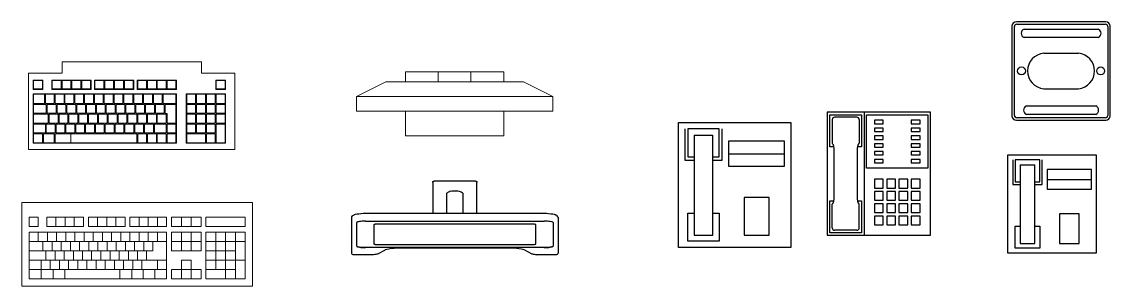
# Model space of a CAD drawing. Header units: millimetres. Extents: x 3103 to 179340, y -10977 to 70536.
# Drawn here: x 114814 to 117030, y 10994 to 11532 of the extents above; entities that cross this region are included whole.
import ezdxf

# ---------------------------------------------------------------- set-up
doc = ezdxf.new("R2010")
doc.units = ezdxf.units.MM
doc.header["$LTSCALE"] = 0.5
doc.layers.add('Furniture & Equipment', color=7, linetype='Continuous')
doc.layers.add('MEBEL', color=1, linetype='Continuous')
doc.layers.add('Интерьер - Мебель_Ном_пера__4', color=7, linetype='Continuous', lineweight=20, true_color=0x029e21)

# ---------------------------------------------------------------- blocks, each defined once
blk = doc.blocks.new('Telephone_39')
at = {"layer": 'Furniture & Equipment', "color": 1, "linetype": 'Continuous'}
for p, q in [((210, 250), (0, 250)), ((0, 250), (0, 0)), ((5, 245), (70, 245)), ((5, 180), (5, 245)), ((70, 245), (70, 180)), ((75, 250), (75, 0)), ((80, 245), (205, 245)), ((80, 136), (80, 245)), ((205, 245), (205, 136)), ((210, 0), (210, 250)), ((10, 235), (10, 186.9)), ((60, 240), (15, 240)), ((65, 235), (65, 186.9)), ((96, 233.7), (96, 226.7)), ((114, 233.7), (96, 233.7)), ((96, 226.7), (114, 226.7)), ((114, 226.7), (114, 233.7)), ((189, 233.7), (171, 233.7)), ((171, 233.7), (171, 226.7)), ((171, 226.7), (189, 226.7)), ((189, 226.7), (189, 233.7)), ((96, 217.8), (96, 210.8)), ((114, 217.8), (96, 217.8)), ((96, 210.8), (114, 210.8)), ((96, 201.9), (96, 194.9)), ((114, 201.9), (96, 201.9)), ((114, 210.8), (114, 217.8)), ((114, 194.9), (114, 201.9)), ((189, 217.8), (171, 217.8)), ((171, 217.8), (171, 210.8)), ((171, 210.8), (189, 210.8)), ((189, 201.9), (171, 201.9)), ((171, 201.9), (171, 194.9)), ((189, 210.8), (189, 217.8)), ((189, 194.9), (189, 201.9)), ((13.5, 180), (5, 180)), ((11.5, 185), (11.7, 185)), ((11.7, 184.9), (11.7, 185)), ((11.8, 184.9), (11.7, 184.9)), ((11.9, 184.8), (11.8, 184.9)), ((12.1, 184.6), (11.9, 184.8)), ((12.2, 184.4), (12.1, 184.6)), ((12.4, 184.1), (12.2, 184.4)), ((12.5, 183.8), (12.4, 184.1)), ((12.7, 183.4), (12.5, 183.8)), ((12.8, 182.9), (12.7, 183.4)), ((13, 182.4), (12.8, 182.9)), ((13.1, 181.9), (13, 182.4)), ((13.2, 181.3), (13.1, 181.9)), ((13.4, 180.6), (13.2, 181.3)), ((13.5, 179.9), (13.4, 180.6)), ((13.6, 178.8), (13.5, 179.9)), ((13.8, 177.6), (13.6, 178.8)), ((13.9, 176.4), (13.8, 177.6)), ((61.2, 177.6), (61.1, 176.4)), ((61.4, 178.8), (61.2, 177.6)), ((61.5, 179.9), (61.4, 178.8)), ((61.6, 180.6), (61.5, 179.9)), ((70, 180), (61.5, 180)), ((61.8, 181.3), (61.6, 180.6)), ((61.9, 181.9), (61.8, 181.3)), ((62, 182.4), (61.9, 181.9)), ((62.2, 182.9), (62, 182.4)), ((62.3, 183.4), (62.2, 182.9)), ((62.5, 183.8), (62.3, 183.4)), ((62.6, 184.1), (62.5, 183.8)), ((62.8, 184.4), (62.6, 184.1)), ((62.9, 184.6), (62.8, 184.4)), ((63.1, 184.8), (62.9, 184.6)), ((63.2, 184.9), (63.1, 184.8)), ((63.3, 184.9), (63.2, 184.9)), ((63.5, 185), (63.3, 185)), ((63.3, 185), (63.3, 184.9)), ((96, 194.9), (114, 194.9)), ((96, 186), (96, 179)), ((114, 186), (96, 186)), ((96, 179), (114, 179)), ((114, 179), (114, 186)), ((171, 194.9), (189, 194.9)), ((189, 186), (171, 186)), ((171, 186), (171, 179)), ((171, 179), (189, 179)), ((189, 179), (189, 186)), ((14, 175.1), (13.9, 176.4)), ((14.1, 173.7), (14, 175.1)), ((14.1, 172.3), (14.1, 173.7)), ((14.1, 170.9), (14.1, 172.3)), ((14.1, 80), (14.1, 170.9)), ((61, 175.1), (60.9, 173.7)), ((60.9, 173.7), (60.9, 172.3)), ((60.9, 172.3), (60.9, 170.9)), ((60.9, 170.9), (60.9, 80)), ((61.1, 176.4), (61, 175.1)), ((96, 170.1), (96, 163.1)), ((114, 170.1), (96, 170.1)), ((96, 163.1), (114, 163.1)), ((114, 163.1), (114, 170.1)), ((189, 170.1), (171, 170.1)), ((171, 170.1), (171, 163.1)), ((171, 163.1), (189, 163.1)), ((189, 163.1), (189, 170.1)), ((205, 136), (80, 136)), ((96, 154.2), (96, 147.2)), ((114, 154.2), (96, 154.2)), ((96, 147.2), (114, 147.2)), ((114, 147.2), (114, 154.2)), ((189, 154.2), (171, 154.2)), ((171, 154.2), (171, 147.2)), ((171, 147.2), (189, 147.2)), ((189, 147.2), (189, 154.2)), ((96, 114), (96, 96)), ((114, 114), (96, 114)), ((114, 96), (114, 114)), ((139, 114), (121, 114)), ((121, 114), (121, 96)), ((139, 96), (139, 114)), ((164, 114), (146, 114)), ((146, 114), (146, 96)), ((164, 96), (164, 114)), ((171, 114), (171, 96)), ((189, 114), (171, 114)), ((189, 96), (189, 114)), ((96, 96), (114, 96)), ((96, 89), (96, 71)), ((114, 89), (96, 89)), ((114, 71), (114, 89)), ((121, 96), (139, 96)), ((139, 89), (121, 89)), ((121, 89), (121, 71)), ((139, 71), (139, 89)), ((146, 96), (164, 96)), ((164, 89), (146, 89)), ((146, 89), (146, 71)), ((164, 71), (164, 89)), ((171, 96), (189, 96)), ((171, 89), (171, 71)), ((189, 89), (171, 89)), ((189, 71), (189, 89)), ((5, 5), (5, 70)), ((5, 70), (13.5, 70)), ((12.6, 66.4), (12.8, 66.9)), ((12.8, 66.9), (12.9, 67.3)), ((12.9, 67.3), (13, 67.9)), ((13, 67.9), (13.2, 68.4)), ((13.2, 68.4), (13.3, 69.1)), ((13.3, 69.1), (13.4, 69.7)), ((13.4, 69.7), (13.5, 70.4)), ((13.5, 70.4), (13.7, 71.6)), ((13.7, 71.6), (13.8, 72.8)), ((13.8, 72.8), (13.9, 74)), ((13.9, 74), (14, 75.4)), ((14, 75.4), (14.1, 76.7)), ((14.1, 79.5), (14.1, 80)), ((14.1, 78.1), (14.1, 79.5)), ((14.1, 76.7), (14.1, 78.1)), ((60.9, 80), (60.9, 79.5)), ((60.9, 79.5), (60.9, 78.1)), ((60.9, 78.1), (60.9, 76.7)), ((60.9, 76.7), (61, 75.4)), ((61, 75.4), (61.1, 74)), ((61.1, 74), (61.2, 72.8)), ((61.2, 72.8), (61.3, 71.6)), ((61.3, 71.6), (61.5, 70.4)), ((61.5, 70.4), (61.6, 69.7)), ((61.5, 70), (70, 70)), ((61.6, 69.7), (61.7, 69.1)), ((61.7, 69.1), (61.8, 68.4)), ((61.8, 68.4), (62, 67.9)), ((62, 67.9), (62.1, 67.3)), ((62.1, 67.3), (62.2, 66.9)), ((62.2, 66.9), (62.4, 66.4)), ((70, 70), (70, 5)), ((96, 71), (114, 71)), ((121, 71), (139, 71)), ((146, 71), (164, 71)), ((171, 71), (189, 71)), ((10, 15), (10, 63.1)), ((11.6, 65), (11.7, 65)), ((11.7, 65), (11.7, 65.1)), ((11.7, 65.1), (11.8, 65.1)), ((11.8, 65.1), (11.9, 65.2)), ((11.9, 65.2), (12, 65.3)), ((12, 65.3), (12.2, 65.5)), ((12.1, 65.5), (12.3, 65.7)), ((12.3, 65.7), (12.5, 66.1)), ((12.5, 66.1), (12.6, 66.4)), ((62.4, 66.4), (62.5, 66.1)), ((62.5, 66.1), (62.7, 65.7)), ((62.7, 65.7), (62.9, 65.5)), ((62.8, 65.5), (63, 65.3)), ((63, 65.3), (63.1, 65.2)), ((63.1, 65.2), (63.2, 65.1)), ((63.2, 65.1), (63.3, 65.1)), ((63.3, 65.1), (63.3, 65)), ((63.3, 65), (63.4, 65)), ((65, 15), (65, 63.1)), ((96, 64), (96, 46)), ((114, 64), (96, 64)), ((96, 46), (114, 46)), ((114, 46), (114, 64)), ((139, 64), (121, 64)), ((121, 64), (121, 46)), ((121, 46), (139, 46)), ((139, 46), (139, 64)), ((164, 64), (146, 64)), ((146, 64), (146, 46)), ((146, 46), (164, 46)), ((164, 46), (164, 64)), ((171, 64), (171, 46)), ((189, 64), (171, 64)), ((171, 46), (189, 46)), ((189, 46), (189, 64)), ((96, 39), (96, 21)), ((114, 39), (96, 39)), ((114, 21), (114, 39)), ((139, 39), (121, 39)), ((121, 39), (121, 21)), ((139, 21), (139, 39)), ((164, 39), (146, 39)), ((146, 39), (146, 21)), ((164, 21), (164, 39)), ((171, 39), (171, 21)), ((189, 39), (171, 39)), ((189, 21), (189, 39)), ((0, 0), (210, 0)), ((70, 5), (5, 5)), ((60, 10), (15, 10)), ((96, 21), (114, 21)), ((121, 21), (139, 21)), ((146, 21), (164, 21)), ((171, 21), (189, 21))]:
    blk.add_line(p, q, dxfattribs=at)
at = {"layer": 'Furniture & Equipment', "color": 255, "linetype": 'Continuous'}
blk.add_lwpolyline([(0, 250), (0, 0), (210, 0), (210, 250)], close=True, dxfattribs=at)
at = {"layer": 'Furniture & Equipment', "color": 1, "linetype": 'Continuous'}
for centre, radius, start, end in [((15, 235), 5, 90, 180), ((60, 235), 5, 0, 90), ((12, 186.9), 2, 180, 255.0266), ((63, 186.9), 2, 284.9734, 0), ((12, 63.1), 2, 104.9734, 180), ((63, 63.1), 2, 0, 75.0266), ((15, 15), 5, 180, 270), ((60, 15), 5, 270, 0)]:
    blk.add_arc(centre, radius, start, end, dxfattribs=at)
blk = doc.blocks.new('Apple Display_52')
at = {"layer": 'Furniture & Equipment', "color": 1, "linetype": 'Continuous'}
for p, q in [((165, 147.5), (165.4, 149)), ((165, 147.5), (165, 84.7)), ((165.4, 149), (166.5, 149.9)), ((166.5, 149.9), (168.1, 150)), ((251.9, 150), (168.1, 150)), ((251.9, 150), (253.5, 149.9)), ((253.5, 149.9), (254.6, 149)), ((254.6, 149), (255, 147.5)), ((255, 84.7), (255, 147.5)), ((193.8, 125.5), (193.9, 125.8)), ((193.8, 84.7), (193.8, 125.5)), ((193.9, 125.8), (194.2, 126.2)), ((194.2, 126.2), (195.3, 127.1)), ((195.3, 127.1), (197.2, 128.3)), ((197.2, 128.3), (199.4, 129.2)), ((201.2, 129.7), (199.3, 129.2)), ((201.2, 129.7), (204.1, 130.3)), ((204.1, 130.3), (207.3, 130.5)), ((207.3, 130.5), (212.7, 130.5)), ((212.7, 130.5), (215.9, 130.3)), ((215.9, 130.3), (218.9, 129.7)), ((218.9, 129.7), (220.7, 129.2)), ((220.6, 129.2), (222.8, 128.3)), ((222.8, 128.3), (224.7, 127.1)), ((224.7, 127.1), (225.8, 126.2)), ((225.8, 126.2), (226.1, 125.8)), ((226.1, 125.8), (226.2, 125.5)), ((226.2, 125.5), (226.2, 84.7)), ((0, 75.8), (0.4, 77.7)), ((0, 4.1), (0, 75.8)), ((0.4, 77.7), (1.5, 79.3)), ((1.5, 79.3), (2.3, 80.2)), ((2.3, 80.2), (3.9, 81.2)), ((3.9, 81.2), (5.5, 82)), ((5.5, 82), (7.9, 82.7)), ((7.9, 82.7), (10.9, 83.3)), ((11.8, 67), (10.6, 66.4)), ((10.9, 83.3), (14.5, 83.8)), ((13.6, 67.5), (11.8, 67)), ((15.8, 68), (13.6, 67.5)), ((14.5, 83.8), (18.6, 84.3)), ((18.5, 68.3), (15.8, 68)), ((21.5, 68.7), (18.5, 68.3)), ((18.6, 84.3), (19.4, 84.3)), ((19.4, 84.3), (23.5, 84.6)), ((24.8, 68.9), (21.5, 68.7)), ((23.5, 84.6), (27.8, 84.7)), ((28.2, 69), (24.8, 68.9)), ((27.8, 84.7), (392.2, 84.7)), ((28.2, 69), (391.7, 69)), ((395.2, 68.9), (391.7, 69)), ((392.2, 84.7), (396.5, 84.6)), ((398.5, 68.7), (395.2, 68.9)), ((396.5, 84.6), (400.6, 84.3)), ((401.5, 68.3), (398.5, 68.7)), ((400.6, 84.3), (405.5, 83.8)), ((404.2, 68), (401.5, 68.3)), ((406.4, 67.5), (404.2, 68)), ((405.5, 83.8), (409.1, 83.3)), ((408.2, 67), (406.4, 67.5)), ((409.4, 66.4), (408.2, 67)), ((409.1, 83.3), (412.1, 82.7)), ((412.1, 82.7), (414.5, 82)), ((414.5, 82), (416.1, 81.2)), ((417.7, 80.2), (416.1, 81.2)), ((417.7, 80.2), (418.5, 79.3)), ((419.6, 77.7), (418.5, 79.3)), ((420, 75.8), (419.6, 77.7)), ((420, 75.8), (420, 4.1)), ((10.6, 66.4), (10, 65.8)), ((10, 18), (10, 65.8)), ((45.3, 61.6), (45, 61.3)), ((45, 61.3), (45, 22.5)), ((45.9, 61.8), (45.3, 61.6)), ((46.8, 62.1), (45.9, 61.8)), ((47.9, 62.3), (46.8, 62.1)), ((49.2, 62.5), (47.9, 62.3)), ((50.8, 62.7), (49.2, 62.5)), ((52.4, 62.8), (50.8, 62.7)), ((54.1, 62.9), (52.4, 62.8)), ((365.9, 62.9), (54.1, 62.9)), ((367.6, 62.8), (365.9, 62.9)), ((369.2, 62.7), (367.6, 62.8)), ((370.8, 62.5), (369.2, 62.7)), ((372.1, 62.3), (370.8, 62.5)), ((373.2, 62.1), (372.1, 62.3)), ((374.1, 61.8), (373.2, 62.1)), ((374.7, 61.6), (374.1, 61.8)), ((375, 61.3), (374.7, 61.6)), ((375, 22.5), (375, 61.3)), ((410, 65.8), (409.4, 66.4)), ((410, 65.8), (410, 18)), ((45, 22.5), (45.3, 22.2)), ((45.3, 22.2), (45.9, 21.9)), ((374.1, 21.9), (374.7, 22.2)), ((374.7, 22.2), (375, 22.5)), ((0.4, 2.3), (0, 4.1)), ((1.5, 0.8), (0.4, 2.3)), ((3.1, 0), (1.5, 0.8)), ((5, 0), (3.1, 0)), ((10.7, 17.4), (10, 18.3)), ((10, 18), (10.6, 17.4)), ((10.6, 17.4), (11.8, 16.8)), ((12.7, 16.5), (10.7, 17.4)), ((11.8, 16.8), (13.6, 16.3)), ((15.9, 15.8), (12.7, 16.5)), ((13.6, 16.3), (15.8, 15.8)), ((15.8, 15.8), (18.5, 15.4)), ((20, 15.2), (15.9, 15.8)), ((18.5, 15.4), (21.5, 15.1)), ((24.8, 14.9), (20, 15.2)), ((21.5, 15.1), (24.8, 14.9)), ((30, 14.8), (24.8, 14.9)), ((24.8, 14.9), (28.2, 14.8)), ((391.7, 14.8), (28.2, 14.8)), ((41.2, 0.1), (38.6, 0)), ((43.7, 0.2), (41.2, 0.1)), ((47.1, 0.6), (43.7, 0.2)), ((44.5, 0.3), (43.7, 0.2)), ((45.9, 21.9), (46.8, 21.6)), ((46.8, 21.6), (47.9, 21.4)), ((49.3, 0.9), (47.1, 0.6)), ((47.9, 21.4), (49.2, 21.2)), ((49.2, 21.2), (50.8, 21)), ((51.2, 1.3), (49.3, 0.9)), ((50.8, 21), (52.4, 20.9)), ((52.7, 1.7), (51.2, 1.3)), ((52.4, 20.9), (54.1, 20.9)), ((53.5, 2.1), (52.7, 1.7)), ((66.6, 9.3), (53.5, 2.1)), ((54.1, 20.9), (365.9, 20.9)), ((68.2, 10.1), (66.6, 9.3)), ((71.6, 11.1), (68.2, 10.1)), ((75.8, 12), (71.6, 11.1)), ((80.9, 12.8), (75.8, 12)), ((86.1, 13.3), (80.9, 12.8)), ((92.5, 13.7), (85.9, 13.3)), ((99.4, 13.9), (92.5, 13.7)), ((317.2, 13.9), (99.4, 13.9)), ((322.2, 13.9), (317.2, 13.9)), ((329.1, 13.6), (322.2, 13.9)), ((335.1, 13.2), (329.1, 13.6)), ((340.3, 12.6), (335.1, 13.2)), ((345.2, 11.8), (340.3, 12.6)), ((349.3, 10.9), (345.2, 11.8)), ((352.4, 9.9), (349.3, 10.9)), ((367, 1.9), (352.4, 9.9)), ((365.9, 20.9), (367.6, 20.9)), ((368.4, 1.4), (367, 1.9)), ((367.6, 20.9), (369.2, 21)), ((370.2, 1), (368.4, 1.4)), ((369.2, 21), (370.8, 21.2)), ((372.4, 0.6), (370.2, 1)), ((370.8, 21.2), (372.1, 21.4)), ((372.1, 21.4), (373.2, 21.6)), ((374.9, 0.4), (372.4, 0.6)), ((373.2, 21.6), (374.1, 21.9)), ((374.9, 0.4), (375.8, 0.3)), ((378.2, 0.1), (375.8, 0.3)), ((380.7, 0), (378.2, 0.1)), ((382.8, 0), (380.7, 0)), ((395.2, 14.9), (390, 14.8)), ((391.7, 14.8), (395.2, 14.9)), ((400, 15.2), (395.2, 14.9)), ((395.2, 14.9), (398.5, 15.1)), ((398.5, 15.1), (401.5, 15.4)), ((404.1, 15.8), (400, 15.2)), ((401.5, 15.4), (404.2, 15.8)), ((407.3, 16.5), (404.1, 15.8)), ((404.2, 15.8), (406.4, 16.3)), ((406.4, 16.3), (408.2, 16.8)), ((409.3, 17.4), (407.3, 16.5)), ((408.2, 16.8), (409.4, 17.4)), ((410, 18.3), (409.3, 17.4)), ((409.4, 17.4), (410, 18)), ((416.9, 0), (415, 0)), ((418.5, 0.8), (416.9, 0)), ((419.6, 2.3), (418.5, 0.8)), ((420, 4.2), (419.6, 2.3)), ((420, 4.1), (419.6, 2.3)), ((38.6, 0), (5, 0)), ((415, 0), (382.8, 0))]:
    blk.add_line(p, q, dxfattribs=at)
blk = doc.blocks.new('Apple Cube_54')
at = {"layer": 'Furniture & Equipment', "color": 1, "linetype": 'Continuous'}
for p, q in [((190.9, 200), (9.1, 200)), ((0, 190.9), (0, 9.1)), ((5, 9.6), (5, 190.4)), ((9.6, 195), (190.4, 195)), ((24.6, 185.1), (175.4, 185.1)), ((195, 190.4), (195, 9.6)), ((200, 9.1), (200, 190.9)), ((175.4, 168.1), (24.6, 168.1)), ((64.8, 136.1), (135.6, 136.1)), ((64.8, 64), (135.2, 64)), ((29.6, 28.9), (170.4, 28.9)), ((9.1, 0), (190.9, 0)), ((190.4, 5), (9.6, 5)), ((170.4, 11.8), (29.6, 11.8))]:
    blk.add_line(p, q, dxfattribs=at)
for centre in [(19.4, 100.1), (180.6, 100.1)]:
    blk.add_circle(centre, 8.03, dxfattribs=at)
for centre, radius, start, end in [((9.1, 190.9), 9.13, 90, 180), ((190.9, 190.9), 9.12, 0, 90), ((9.6, 190.4), 4.56, 90, 180), ((27.7, 176.6), 9.07, 110.0587, 249.9413), ((172.3, 176.6), 9.08, 290.0596, 69.9404), ((190.4, 190.4), 4.56, 0, 90), ((67.9, 100.1), 36.2, 94.9998, 265.0002), ((132.1, 100.1), 36.2, 274.9998, 85.0002), ((32.7, 20.3), 9.08, 110.0638, 249.9362), ((167.3, 20.3), 9.08, 290.063, 69.937), ((9.1, 9.1), 9.13, 180, 270), ((9.6, 9.6), 4.56, 180, 270), ((190.4, 9.6), 4.56, 270, 0), ((190.9, 9.1), 9.12, 270, 0)]:
    blk.add_arc(centre, radius, start, end, dxfattribs=at)
blk = doc.blocks.new('Phone - Desk')
at = {"linetype": 'Continuous'}
for p, q in [((-4.5, -5), (-4.5, 5)), ((-4.5, 5), (4.5, 5)), ((-4, 4.5), (-4, 2)), ((-3.75, 4.5), (-3.75, 2.25)), ((-1.25, 4.5), (-3.75, 4.5)), ((-1.25, 2.25), (-1.25, 4.5)), ((-1, 2), (-1, 4.5)), ((4.5, 5), (4.5, -5)), ((-3.25, 4), (-3.25, -4)), ((-3.25, 4), (-1.75, 4)), ((-1.75, -4), (-1.75, 4)), ((4, 3.5), (-0.5, 3.5)), ((-0.5, 3.5), (-0.5, 1.5)), ((4, 1.5), (4, 3.5)), ((-4, 2), (-3.25, 2)), ((-3.75, 2.25), (-3.25, 2.25)), ((-1.75, 2.25), (-1.25, 2.25)), ((-1.75, 2), (-1, 2)), ((-0.5, 2.5), (4, 2.5)), ((-0.5, 1.5), (4, 1.5)), ((2.75, -1), (0.75, -1)), ((0.75, -1), (0.75, -4)), ((2.75, -4), (2.75, -1)), ((-3.75, -2.25), (-3.25, -2.25)), ((-3.75, -4.5), (-3.75, -2.25)), ((-1.75, -2.25), (-1.25, -2.25)), ((-1.25, -2.25), (-1.25, -4.5)), ((-3.25, -4), (-1.75, -4)), ((0.75, -4), (2.75, -4)), ((4.5, -5), (-4.5, -5)), ((-1.25, -4.5), (-3.75, -4.5))]:
    blk.add_line(p, q, dxfattribs=at)
blk = doc.blocks.new('Клавиатура Apple 11')
at = {"layer": 'Интерьер - Мебель_Ном_пера__4', "linetype": 'Continuous'}
for p, q in [((68, 178.3), (68, 155.4)), ((352, 178.3), (68, 178.3)), ((352, 155.4), (352, 178.3)), ((0, 155.4), (0, 0)), ((68, 155.4), (0, 155.4)), ((420, 155.4), (352, 155.4)), ((420, 0), (420, 155.4)), ((9, 122.2), (9, 141.3)), ((9, 141.3), (29, 141.3)), ((10, 140.3), (10, 123.2)), ((28, 140.3), (10, 140.3)), ((28, 123.2), (28, 140.3)), ((29, 141.3), (29, 122.2)), ((47, 122.2), (47, 141.3)), ((47, 141.3), (127, 141.3)), ((66, 140.3), (48, 140.3)), ((48, 140.3), (48, 123.2)), ((66, 123.2), (66, 140.3)), ((68, 140.3), (68, 123.2)), ((86, 140.3), (68, 140.3)), ((86, 123.2), (86, 140.3)), ((106, 140.3), (88, 140.3)), ((88, 140.3), (88, 123.2)), ((106, 123.2), (106, 140.3)), ((126, 140.3), (108, 140.3)), ((108, 140.3), (108, 123.2)), ((126, 123.2), (126, 140.3)), ((127, 141.3), (127, 122.2)), ((134, 141.3), (214, 141.3)), ((134, 122.2), (134, 141.3)), ((153, 140.3), (135, 140.3)), ((135, 140.3), (135, 123.2)), ((153, 123.2), (153, 140.3)), ((173, 140.3), (155, 140.3)), ((155, 140.3), (155, 123.2)), ((173, 123.2), (173, 140.3)), ((193, 140.3), (175, 140.3)), ((175, 140.3), (175, 123.2)), ((193, 123.2), (193, 140.3)), ((213, 140.3), (195, 140.3)), ((195, 140.3), (195, 123.2)), ((213, 123.2), (213, 140.3)), ((214, 141.3), (214, 122.2)), ((221, 122.2), (221, 141.3)), ((221, 141.3), (301, 141.3)), ((222, 140.3), (222, 123.2)), ((240, 140.3), (222, 140.3)), ((240, 123.2), (240, 140.3)), ((242, 140.3), (242, 123.2)), ((260, 140.3), (242, 140.3)), ((260, 123.2), (260, 140.3)), ((262, 140.3), (262, 123.2)), ((280, 140.3), (262, 140.3)), ((280, 123.2), (280, 140.3)), ((282, 140.3), (282, 123.2)), ((300, 140.3), (282, 140.3)), ((300, 123.2), (300, 140.3)), ((301, 141.3), (301, 122.2)), ((381, 141.3), (401, 141.3)), ((381, 122.2), (381, 141.3)), ((382, 140.3), (382, 123.2)), ((400, 140.3), (382, 140.3)), ((400, 123.2), (400, 140.3)), ((401, 141.3), (401, 122.2)), ((29, 122.2), (9, 122.2)), ((9, 12.7), (9, 113.5)), ((9, 113.5), (301, 113.5)), ((10, 123.2), (28, 123.2)), ((10, 112.5), (10, 93.6)), ((32, 112.5), (10, 112.5)), ((32, 93.6), (32, 112.5)), ((34, 93.6), (34, 112.5)), ((52, 112.5), (34, 112.5)), ((127, 122.2), (47, 122.2)), ((48, 123.2), (66, 123.2)), ((52, 93.6), (52, 112.5)), ((54, 112.5), (54, 93.6)), ((72, 112.5), (54, 112.5)), ((68, 123.2), (86, 123.2)), ((72, 93.6), (72, 112.5)), ((74, 93.6), (74, 112.5)), ((92, 112.5), (74, 112.5)), ((88, 123.2), (106, 123.2)), ((92, 93.6), (92, 112.5)), ((94, 93.6), (94, 112.5)), ((112, 112.5), (94, 112.5)), ((108, 123.2), (126, 123.2)), ((112, 93.6), (112, 112.5)), ((114, 93.6), (114, 112.5)), ((132, 112.5), (114, 112.5)), ((132, 93.6), (132, 112.5)), ((214, 122.2), (134, 122.2)), ((134, 93.6), (134, 112.5)), ((152, 112.5), (134, 112.5)), ((135, 123.2), (153, 123.2)), ((152, 93.6), (152, 112.5)), ((154, 93.6), (154, 112.5)), ((172, 112.5), (154, 112.5)), ((155, 123.2), (173, 123.2)), ((172, 93.6), (172, 112.5)), ((174, 93.6), (174, 112.5)), ((192, 112.5), (174, 112.5)), ((175, 123.2), (193, 123.2)), ((192, 93.6), (192, 112.5)), ((194, 93.6), (194, 112.5)), ((212, 112.5), (194, 112.5)), ((195, 123.2), (213, 123.2)), ((212, 93.6), (212, 112.5)), ((214, 112.5), (214, 93.6)), ((232, 112.5), (214, 112.5)), ((301, 122.2), (221, 122.2)), ((222, 123.2), (240, 123.2)), ((232, 93.6), (232, 112.5)), ((234, 93.6), (234, 112.5)), ((252, 112.5), (234, 112.5)), ((242, 123.2), (260, 123.2)), ((252, 93.6), (252, 112.5)), ((254, 93.6), (254, 112.5)), ((272, 112.5), (254, 112.5)), ((262, 123.2), (280, 123.2)), ((272, 93.6), (272, 112.5)), ((274, 112.5), (274, 93.6)), ((300, 112.5), (274, 112.5)), ((282, 123.2), (300, 123.2)), ((300, 93.6), (300, 112.5)), ((301, 113.5), (301, 12.7)), ((321, 12.7), (321, 113.5)), ((321, 113.5), (401, 113.5)), ((322, 112.5), (322, 93.6)), ((340, 112.5), (322, 112.5)), ((340, 93.6), (340, 112.5)), ((342, 112.5), (342, 93.6)), ((360, 112.5), (342, 112.5)), ((360, 93.6), (360, 112.5)), ((362, 112.5), (362, 93.6)), ((380, 112.5), (362, 112.5)), ((380, 93.6), (380, 112.5)), ((401, 122.2), (381, 122.2)), ((382, 123.2), (400, 123.2)), ((382, 112.5), (382, 93.6)), ((400, 112.5), (382, 112.5)), ((400, 93.6), (400, 112.5)), ((401, 113.5), (401, 12.7)), ((10, 93.6), (32, 93.6)), ((10, 91.6), (10, 73.7)), ((36, 91.6), (10, 91.6)), ((34, 93.6), (52, 93.6)), ((36, 91.6), (36, 73.7)), ((56, 91.6), (38, 91.6)), ((38, 91.6), (38, 73.7)), ((54, 93.6), (72, 93.6)), ((56, 91.6), (56, 73.7)), ((76, 91.6), (58, 91.6)), ((58, 91.6), (58, 73.7)), ((74, 93.6), (92, 93.6)), ((76, 91.6), (76, 73.7)), ((96, 91.6), (78, 91.6)), ((78, 91.6), (78, 73.7)), ((94, 93.6), (112, 93.6)), ((96, 91.6), (96, 73.7)), ((116, 91.6), (98, 91.6)), ((98, 91.6), (98, 73.7)), ((114, 93.6), (132, 93.6)), ((116, 91.6), (116, 73.7)), ((136, 91.6), (118, 91.6)), ((118, 91.6), (118, 73.7)), ((134, 93.6), (152, 93.6)), ((136, 91.6), (136, 73.7)), ((156, 91.6), (138, 91.6)), ((138, 91.6), (138, 73.7)), ((154, 93.6), (172, 93.6)), ((156, 91.6), (156, 73.7)), ((176, 91.6), (158, 91.6)), ((158, 91.6), (158, 73.7)), ((174, 93.6), (192, 93.6)), ((176, 91.6), (176, 73.7)), ((196, 91.6), (178, 91.6)), ((178, 91.6), (178, 73.7)), ((194, 93.6), (212, 93.6)), ((196, 91.6), (196, 73.7)), ((216, 91.6), (198, 91.6)), ((198, 91.6), (198, 73.7)), ((214, 93.6), (232, 93.6)), ((216, 91.6), (216, 73.7)), ((236, 91.6), (218, 91.6)), ((218, 91.6), (218, 73.7)), ((234, 93.6), (252, 93.6)), ((236, 91.6), (236, 73.7)), ((256, 91.6), (238, 91.6)), ((238, 91.6), (238, 73.7)), ((254, 93.6), (272, 93.6)), ((256, 91.6), (256, 73.7)), ((276, 91.6), (258, 91.6)), ((258, 91.6), (258, 73.7)), ((274, 93.6), (300, 93.6)), ((276, 73.7), (276, 91.6)), ((300, 91.5), (278, 91.5)), ((278, 91.5), (278, 73.6)), ((300, 53.7), (300, 91.5)), ((322, 93.6), (340, 93.6)), ((322, 91.6), (322, 73.7)), ((340, 91.6), (322, 91.6)), ((340, 73.7), (340, 91.6)), ((342, 93.6), (360, 93.6)), ((342, 91.6), (342, 73.7)), ((360, 91.6), (342, 91.6)), ((360, 73.7), (360, 91.6)), ((362, 93.6), (380, 93.6)), ((362, 91.6), (362, 73.7)), ((380, 91.6), (362, 91.6)), ((380, 73.7), (380, 91.6)), ((382, 93.6), (400, 93.6)), ((382, 91.6), (382, 73.7)), ((400, 91.6), (382, 91.6)), ((400, 73.7), (400, 91.6)), ((10, 73.7), (36, 73.7)), ((10, 71.6), (10, 53.7)), ((40, 71.6), (10, 71.6)), ((38, 73.7), (56, 73.7)), ((40, 53.7), (40, 71.6)), ((60, 71.6), (42, 71.6)), ((42, 71.6), (42, 53.7)), ((58, 73.7), (76, 73.7)), ((60, 53.7), (60, 71.6)), ((80, 71.6), (62, 71.6)), ((62, 71.6), (62, 53.7)), ((78, 73.7), (96, 73.7)), ((80, 53.7), (80, 71.6)), ((100, 71.6), (82, 71.6)), ((82, 71.6), (82, 53.7)), ((98, 73.7), (116, 73.7)), ((100, 53.7), (100, 71.6)), ((120, 71.6), (102, 71.6)), ((102, 71.6), (102, 53.7)), ((118, 73.7), (136, 73.7)), ((120, 53.7), (120, 71.6)), ((140, 71.6), (122, 71.6)), ((122, 71.6), (122, 53.7)), ((138, 73.7), (156, 73.7)), ((140, 53.7), (140, 71.6)), ((160, 71.6), (142, 71.6)), ((142, 71.6), (142, 53.7)), ((158, 73.7), (176, 73.7)), ((160, 53.7), (160, 71.6)), ((180, 71.6), (162, 71.6)), ((162, 71.6), (162, 53.7)), ((178, 73.7), (196, 73.7)), ((180, 53.7), (180, 71.6)), ((200, 71.6), (182, 71.6)), ((182, 71.6), (182, 53.7)), ((198, 73.7), (216, 73.7)), ((200, 53.7), (200, 71.6)), ((220, 71.6), (202, 71.6)), ((202, 71.6), (202, 53.7)), ((218, 73.7), (236, 73.7)), ((220, 53.7), (220, 71.6)), ((222, 71.6), (222, 53.7)), ((240, 71.6), (222, 71.6)), ((238, 73.7), (256, 73.7)), ((240, 53.7), (240, 71.6)), ((242, 71.6), (242, 53.7)), ((260, 71.6), (242, 71.6)), ((258, 73.7), (276, 73.7)), ((260, 53.7), (260, 71.6)), ((262, 71.6), (262, 53.7)), ((280, 71.6), (262, 71.6)), ((278, 73.6), (282, 73.6)), ((280, 53.7), (280, 71.6)), ((282, 73.6), (282, 53.7)), ((322, 73.7), (340, 73.7)), ((322, 71.6), (322, 53.7)), ((340, 71.6), (322, 71.6)), ((340, 53.7), (340, 71.6)), ((342, 73.7), (360, 73.7)), ((342, 71.6), (342, 53.7)), ((360, 71.6), (342, 71.6)), ((360, 53.7), (360, 71.6)), ((362, 73.7), (380, 73.7)), ((362, 71.6), (362, 53.7)), ((380, 71.6), (362, 71.6)), ((380, 53.7), (380, 71.6)), ((382, 73.7), (400, 73.7)), ((382, 71.6), (382, 53.7)), ((400, 71.6), (382, 71.6)), ((400, 53.7), (400, 71.6)), ((10, 53.7), (40, 53.7)), ((10, 51.7), (10, 33.7)), ((34, 51.7), (10, 51.7)), ((34, 33.7), (34, 51.7)), ((54, 51.7), (36, 51.7)), ((36, 51.7), (36, 33.7)), ((42, 53.7), (60, 53.7)), ((54, 51.7), (54, 33.7)), ((74, 51.7), (56, 51.7)), ((56, 51.7), (56, 33.7)), ((62, 53.7), (80, 53.7)), ((74, 33.7), (74, 51.7)), ((94, 51.7), (76, 51.7)), ((76, 51.7), (76, 33.7)), ((82, 53.7), (100, 53.7)), ((94, 33.7), (94, 51.7)), ((114, 51.7), (96, 51.7)), ((96, 51.7), (96, 33.7)), ((102, 53.7), (120, 53.7)), ((114, 33.7), (114, 51.7)), ((134, 51.7), (116, 51.7)), ((116, 51.7), (116, 33.7)), ((122, 53.7), (140, 53.7)), ((134, 33.7), (134, 51.7)), ((154, 51.7), (136, 51.7)), ((136, 51.7), (136, 33.7)), ((142, 53.7), (160, 53.7)), ((154, 33.7), (154, 51.7)), ((174, 51.7), (156, 51.7)), ((156, 51.7), (156, 33.7)), ((162, 53.7), (180, 53.7)), ((174, 33.7), (174, 51.7)), ((194, 51.7), (176, 51.7)), ((176, 51.7), (176, 33.7)), ((182, 53.7), (200, 53.7)), ((194, 33.7), (194, 51.7)), ((214, 51.7), (196, 51.7)), ((196, 51.7), (196, 33.7)), ((202, 53.7), (220, 53.7)), ((214, 51.7), (214, 33.7)), ((234, 51.7), (216, 51.7)), ((216, 51.7), (216, 33.7)), ((222, 53.7), (240, 53.7)), ((234, 33.7), (234, 51.7)), ((254, 51.7), (236, 51.7)), ((236, 51.7), (236, 33.7)), ((242, 53.7), (260, 53.7)), ((254, 33.7), (254, 51.7)), ((280, 51.7), (256, 51.7)), ((256, 51.7), (256, 33.7)), ((262, 53.7), (280, 53.7)), ((280, 33.7), (280, 51.7)), ((282, 53.7), (300, 53.7)), ((282, 51.7), (282, 33.7)), ((300, 51.7), (282, 51.7)), ((300, 33.7), (300, 51.7)), ((322, 53.7), (340, 53.7)), ((322, 51.7), (322, 33.7)), ((340, 51.7), (322, 51.7)), ((340, 33.7), (340, 51.7)), ((342, 53.7), (360, 53.7)), ((360, 51.7), (342, 51.7)), ((342, 51.7), (342, 33.7)), ((360, 33.7), (360, 51.7)), ((362, 53.7), (380, 53.7)), ((362, 51.7), (362, 33.7)), ((380, 51.7), (362, 51.7)), ((380, 33.7), (380, 51.7)), ((382, 53.7), (400, 53.7)), ((400, 51.7), (382, 51.7)), ((382, 51.7), (382, 13.7)), ((400, 13.7), (400, 51.7)), ((10, 33.7), (34, 33.7)), ((28, 31.7), (10, 31.7)), ((10, 31.7), (10, 13.7)), ((28, 13.7), (28, 31.7)), ((52, 31.7), (30, 31.7)), ((30, 31.7), (30, 13.7)), ((36, 33.7), (54, 33.7)), ((52, 13.7), (52, 31.7)), ((220, 31.7), (54, 31.7)), ((54, 31.7), (54, 13.7)), ((56, 33.7), (74, 33.7)), ((76, 33.7), (94, 33.7)), ((86, 13.7), (86, 31.7)), ((96, 33.7), (114, 33.7)), ((116, 33.7), (134, 33.7)), ((136, 33.7), (154, 33.7)), ((156, 33.7), (174, 33.7)), ((176, 33.7), (194, 33.7)), ((196, 33.7), (214, 33.7)), ((216, 33.7), (234, 33.7)), ((220, 13.7), (220, 31.7)), ((240, 31.7), (222, 31.7)), ((222, 31.7), (222, 13.7)), ((236, 33.7), (254, 33.7)), ((240, 13.7), (240, 31.7)), ((260, 31.7), (242, 31.7)), ((242, 31.7), (242, 13.7)), ((256, 33.7), (280, 33.7)), ((260, 13.7), (260, 31.7)), ((280, 31.7), (262, 31.7)), ((262, 31.7), (262, 13.7)), ((280, 13.7), (280, 31.7)), ((282, 33.7), (300, 33.7)), ((300, 31.7), (282, 31.7)), ((282, 31.7), (282, 13.7)), ((300, 13.7), (300, 31.7)), ((322, 33.7), (340, 33.7)), ((360, 31.7), (322, 31.7)), ((322, 31.7), (322, 13.7)), ((342, 33.7), (360, 33.7)), ((360, 13.7), (360, 31.7)), ((362, 33.7), (380, 33.7)), ((380, 31.7), (362, 31.7)), ((362, 31.7), (362, 13.7)), ((380, 13.7), (380, 31.7)), ((420, 0), (0, 0)), ((301, 12.7), (9, 12.7)), ((10, 13.7), (28, 13.7)), ((30, 13.7), (52, 13.7)), ((54, 13.7), (220, 13.7)), ((222, 13.7), (240, 13.7)), ((242, 13.7), (260, 13.7)), ((262, 13.7), (280, 13.7)), ((282, 13.7), (300, 13.7)), ((401, 12.7), (321, 12.7)), ((322, 13.7), (360, 13.7)), ((362, 13.7), (380, 13.7)), ((382, 13.7), (400, 13.7))]:
    blk.add_line(p, q, dxfattribs=at)
blk = doc.blocks.new('Клавиатура 11')
at = {"layer": 'Интерьер - Мебель_Ном_пера__4', "linetype": 'Continuous'}
for p, q in [((470, 170), (0, 170)), ((0, 170), (0, 0)), ((470, 0), (470, 170)), ((15, 140), (33.7, 140)), ((15, 121), (15, 140)), ((33.7, 121), (33.7, 140)), ((51, 121), (51, 140)), ((125.7, 140), (51, 140)), ((69.7, 121), (69.7, 140)), ((88.3, 121), (88.3, 140)), ((107, 121), (107, 140)), ((125.7, 121), (125.7, 140)), ((135.7, 121), (135.7, 140)), ((210.3, 140), (135.7, 140)), ((154.3, 121), (154.3, 140)), ((173, 121), (173, 140)), ((191.7, 121), (191.7, 140)), ((210.3, 121), (210.3, 140)), ((220.3, 121), (220.3, 140)), ((295, 140), (220.3, 140)), ((239, 121), (239, 140)), ((257.7, 121), (257.7, 140)), ((276.3, 121), (276.3, 140)), ((295, 121), (295, 140)), ((305, 121), (305, 140)), ((365, 140), (305, 140)), ((325, 121), (325, 140)), ((345, 121), (345, 140)), ((365, 121), (365, 140)), ((455, 140), (375, 140)), ((375, 121), (375, 140)), ((455, 121), (455, 140)), ((15, 121), (33.7, 121)), ((125.7, 121), (51, 121)), ((210.3, 121), (135.7, 121)), ((295, 121), (220.3, 121)), ((365, 121), (305, 121)), ((455, 121), (375, 121)), ((15, 15), (15, 110)), ((295, 110), (15, 110)), ((15, 91), (295, 91)), ((33.7, 91), (33.7, 110)), ((43, 72), (43, 91)), ((52.3, 91), (52.3, 110)), ((61.7, 72), (61.7, 91)), ((71, 91), (71, 110)), ((80.3, 72), (80.3, 91)), ((89.7, 91), (89.7, 110)), ((99, 72), (99, 91)), ((108.3, 91), (108.3, 110)), ((117.7, 72), (117.7, 91)), ((127, 91), (127, 110)), ((136.3, 72), (136.3, 91)), ((145.7, 91), (145.7, 110)), ((155, 72), (155, 91)), ((164.3, 91), (164.3, 110)), ((173.7, 72), (173.7, 91)), ((183, 91), (183, 110)), ((192.3, 72), (192.3, 91)), ((201.7, 91), (201.7, 110)), ((211, 72), (211, 91)), ((220.3, 91), (220.3, 110)), ((229.7, 72), (229.7, 91)), ((239, 91), (239, 110)), ((248.3, 72), (248.3, 91)), ((257.7, 91), (257.7, 110)), ((267, 72), (267, 91)), ((276.3, 91), (276.3, 110)), ((295, 15), (295, 110)), ((365, 110), (305, 110)), ((305, 72), (305, 110)), ((305, 91), (365, 91)), ((325, 72), (325, 110)), ((345, 72), (345, 110)), ((365, 72), (365, 110)), ((375, 15), (375, 110)), ((455, 110), (375, 110)), ((375, 91), (455, 91)), ((395, 34), (395, 110)), ((415, 15), (415, 110)), ((435, 15), (435, 110)), ((455, 15), (455, 110)), ((15, 72), (267, 72)), ((49, 53), (49, 72)), ((67.7, 53), (67.7, 72)), ((86.3, 53), (86.3, 72)), ((105, 53), (105, 72)), ((123.7, 53), (123.7, 72)), ((142.3, 53), (142.3, 72)), ((161, 53), (161, 72)), ((179.7, 53), (179.7, 72)), ((198.3, 53), (198.3, 72)), ((217, 53), (217, 72)), ((235.7, 53), (235.7, 72)), ((254.3, 53), (254.3, 72)), ((305, 72), (365, 72)), ((375, 72), (435, 72)), ((15, 53), (295, 53)), ((39.3, 34), (39.3, 53)), ((58, 34), (58, 53)), ((76.7, 34), (76.7, 53)), ((95.3, 34), (95.3, 53)), ((114, 34), (114, 53)), ((132.7, 34), (132.7, 53)), ((151.3, 34), (151.3, 53)), ((170, 34), (170, 53)), ((188.7, 34), (188.7, 53)), ((207.3, 34), (207.3, 53)), ((226, 34), (226, 53)), ((244.7, 34), (244.7, 53)), ((276.3, 34), (276.3, 53)), ((325, 15), (325, 53)), ((325, 53), (345, 53)), ((345, 15), (345, 53)), ((375, 53), (455, 53)), ((15, 34), (295, 34)), ((39.3, 15), (39.3, 34)), ((63.7, 15), (63.7, 34)), ((88, 15), (88, 34)), ((200, 15), (200, 34)), ((223.8, 15), (223.8, 34)), ((247.5, 15), (247.5, 34)), ((271.2, 15), (271.2, 34)), ((305, 34), (365, 34)), ((305, 15), (305, 34)), ((365, 15), (365, 34)), ((375, 34), (435, 34)), ((0, 0), (470, 0)), ((295, 15), (15, 15)), ((365, 15), (305, 15)), ((455, 15), (375, 15))]:
    blk.add_line(p, q, dxfattribs=at)
blk = doc.blocks.new('Монитор жидкокристаллич 11')
at = {"layer": 'Интерьер - Мебель_Ном_пера__4', "linetype": 'Continuous'}
for p, q in [((300, 130), (100, 130)), ((100, 130), (100, 110)), ((166.7, 110), (166.7, 130)), ((233.3, 110), (233.3, 130)), ((300, 110), (300, 130)), ((0, 80), (60, 110)), ((60, 110), (340, 110)), ((100, 110), (300, 110)), ((400, 80), (340, 110)), ((400, 80), (0, 80)), ((0, 80), (0, 50)), ((400, 50), (400, 80)), ((0, 50), (400, 50)), ((300, 50), (100, 50)), ((100, 50), (100, 0)), ((300, 0), (300, 50)), ((100, 0), (300, 0))]:
    blk.add_line(p, q, dxfattribs=at)

msp = doc.modelspace()

# ---------------------------------------------------------------- block references
at = {"layer": 'MEBEL'}
for name, p in [('Apple Cube_54', (116829.8, 11332)), ('Telephone_39', (116453.7, 11098.1)), ('Apple Display_52', (115485.5, 11058))]:
    msp.add_blockref(name, p, dxfattribs=at)
at = {"layer": 'MEBEL', "linetype": 'Continuous'}
for name, p in [('Клавиатура Apple 11', (114827.6, 11272.3)), ('Монитор жидкокристаллич 11', (115494.9, 11300.1)), ('Клавиатура 11', (114813.6, 10994.5))]:
    msp.add_blockref(name, p, dxfattribs=at)
at = {"layer": 'MEBEL'}
for p, xscale, yscale, zscale in [((116265.3, 11200.1), 25.40000000000146, 25.40000000000146, 25.40000000000146), ((116911.5, 11161.5), 20, 20, 20)]:
    msp.add_blockref('Phone - Desk', p, dxfattribs=dict(at, xscale=xscale, yscale=yscale, zscale=zscale))

doc.saveas('drawing.dxf')
